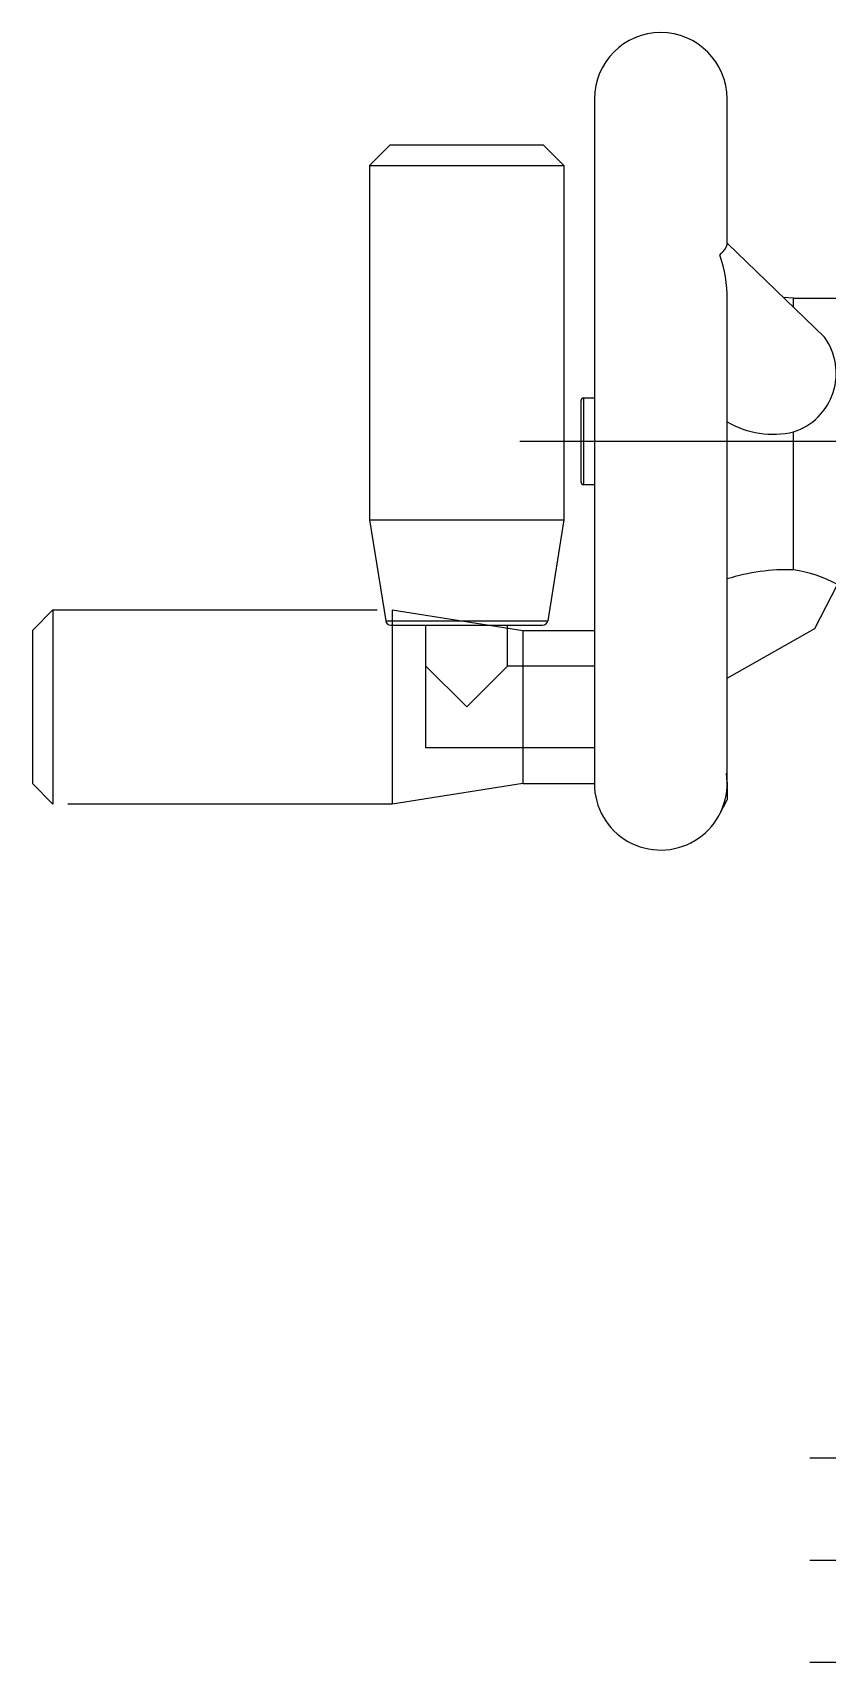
# Model space of a CAD drawing. Extents: x -55 to 477, y -16 to 565.
# Drawn here: x 246.6 to 324.4, y 156 to 315.5 of the extents above; entities that cross this region are included whole.
import ezdxf

# ---------------------------------------------------------------- set-up
doc = ezdxf.new("R2010")
doc.units = 0
doc.linetypes.add('CENTER', pattern=[50.8, 31.75, -6.35, 6.35, -6.35])
doc.linetypes.add('PHANTOM', pattern=[63.5, 31.75, -6.35, 6.35, -6.35, 6.35, -6.35])
doc.layers.get('0').update_dxf_attribs({"linetype": 'CONTINUOUS'})
doc.layers.add('CENTER', color=1, linetype='CENTER')

msp = doc.modelspace()

# ---------------------------------------------------------------- linework, layer by layer
at = {"color": 7, "linetype": 'CONTINUOUS'}
for p, q in [((301.6, 309), (301.6, 242)), ((314.6, 294.88), (314.6, 309)), ((279.6, 302.5), (281.6, 304.5)), ((281.6, 304.5), (296.6, 304.5)), ((298.6, 302.5), (296.6, 304.5)), ((279.6, 302.5), (298.6, 302.5)), ((279.6, 302.5), (279.6, 267.83)), ((298.6, 302.5), (298.6, 267.83)), ((324.13, 285.69), (314.6, 294.88)), ((314.6, 242.14), (314.6, 289.39)), ((321.1, 289.5), (320.09, 289.59)), ((321.1, 288.61), (321.1, 289.5)), ((321.1, 289.5), (333.6, 289.5)), ((300.3, 271.5), (300.3, 279.5)), ((300.55, 279.75), (301.6, 279.75)), ((300.55, 279.75), (300.55, 271.25)), ((321.1, 262.94), (321.1, 276.43)), ((301.6, 271.25), (300.55, 271.25)), ((279.6, 267.83), (281.17, 257.92)), ((279.6, 267.83), (298.6, 267.83)), ((298.6, 267.83), (297.03, 257.92)), ((323.18, 257.17), (325.4, 261.5)), ((281.17, 257.92), (297.03, 257.92)), ((281.67, 257.5), (296.54, 257.5)), ((285.1, 245.5), (285.1, 257.5)), ((293.1, 253.5), (293.1, 257.5)), ((301.6, 257), (301.6, 242)), ((314.6, 252.33), (323.18, 257.17)), ((285.1, 253.5), (289.1, 249.5)), ((289.1, 249.5), (293.1, 253.5)), ((301.6, 253.5), (293.1, 253.5)), ((301.6, 245.5), (285.1, 245.5)), ((314.55, 243.04), (314.6, 242.98)), ((314.6, 242.14), (314.55, 243.04)), ((314.6, 242.14), (314.6, 240.43)), ((313.89, 239.04), (314.6, 240.43))]:
    msp.add_line(p, q, dxfattribs=at)
at = {"color": 1, "linetype": 'CENTER'}
msp.add_line((294.3, 275.5), (396, 275.5), dxfattribs=at)
at = {"color": 3, "linetype": 'PHANTOM'}
for p, q in [((248.6, 259), (246.6, 257)), ((248.6, 259), (281.81, 259)), ((248.6, 259), (248.6, 240)), ((281.81, 259), (294.6, 257)), ((281.81, 259), (281.81, 240)), ((246.6, 257), (246.6, 242)), ((294.6, 257), (301.6, 257)), ((294.6, 257), (294.6, 242)), ((246.6, 242), (248.6, 240)), ((294.6, 242), (281.81, 240)), ((294.6, 242), (301.6, 242)), ((281.81, 240), (248.6, 240))]:
    msp.add_line(p, q, dxfattribs=at)
at = {"color": 7, "linetype": 'CONTINUOUS'}
for centre, radius, start, end in [((308.1, 309), 6.5, 0, 180), ((311.4, 296.33), 3.6, 313.7895, 329.2334), ((301.13, 289.41), 13.48, 359.9182, 18.7196), ((313.79, 294.9), 0.816, 329.6799, 358.5219), ((319.25, 282.16), 6.03, 287.9436, 35.8477), ((300.55, 279.5), 0.25, 90, 180), ((319.07, 284.94), 8.75, 239.3292, 283.4595), ((300.55, 271.5), 0.25, 180, 270), ((320.57, 242.9), 20.04, 88.4678, 107.3123), ((318.99, 249.46), 13.64, 61.953, 81.0723), ((281.67, 258), 0.5, 189, 270), ((296.54, 258), 0.5, 270, 351), ((308.1, 242), 6.5, 180.0069, 1.2501)]:
    msp.add_arc(centre, radius, start, end, dxfattribs=at)
at = {"layer": 'CENTER', "color": 1, "linetype": 'CENTER'}
for p, q in [((300.6, 275.5), (368.6, 275.5)), ((337.74, 176), (322.7, 176)), ((322.7, 166), (476.7, 166)), ((337.74, 156), (322.7, 156))]:
    msp.add_line(p, q, dxfattribs=at)

doc.saveas('drawing.dxf')
